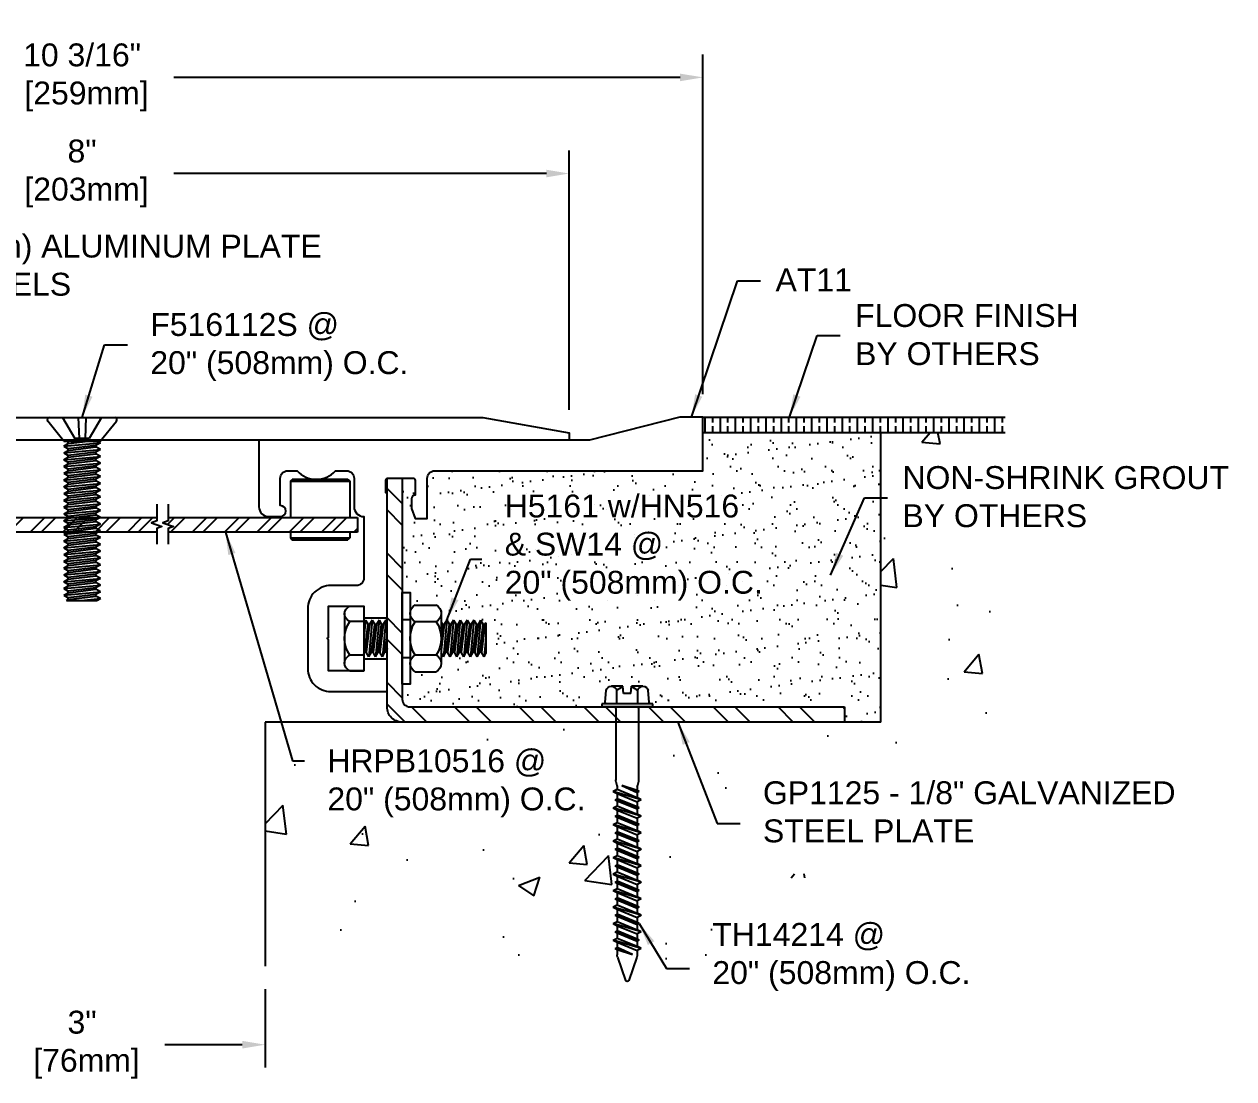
# Model space of a CAD drawing. Header units: inches. Extents: x -2.4 to 38.5, y -1.1 to 8.4.
# Drawn here: x 6.37 to 16.28, y -0.92 to 7.72 of the extents above; entities that cross this region are included whole.
import ezdxf

# ---------------------------------------------------------------- set-up
doc = ezdxf.new("R2010")
doc.units = ezdxf.units.IN
doc.header["$MEASUREMENT"] = 0
doc.linetypes.add('HIDDEN', pattern=[0.375, 0.25, -0.125])
for name, color, linetype in [('Anchors', 4, 'Continuous'), ('Conditions', 1, 'Continuous'), ('Dimensions', 3, 'Continuous'), ('Metals', 7, 'Continuous'), ('Text', 2, 'Continuous')]:
    doc.layers.add(name, color=color, linetype=linetype)
doc.styles.add('Arial', font='arial.ttf')
doc.dimstyles.new('Arial', dxfattribs={"dimtxt": 0.1875, "dimasz": 0.1875, "dimexe": 0.1875, "dimexo": 0.1875, "dimgap": 0.1875, "dimtad": 0, "dimtih": 1, "dimtoh": 1, "dimdec": 4, "dimzin": 0, "dimdsep": 46, "dimlunit": 4, "dimtxsty": 'Arial', "dimcen": 0.1875, "dimadec": 0, "dimazin": 0, "dimtfac": 1, "dimtdec": 4, "dimtofl": 0, "dimtmove": 0, "dimatfit": 3, "dimfxl": 0, "dimfrac": 2, "dimtolj": 1, "dimtzin": 0, "dimarcsym": 0})

# ---------------------------------------------------------------- blocks, each defined once
blk = doc.blocks.new('316alumplt')
blk.add_lwpolyline([(3.3771, 20.7674), (3.3771, 20.8299), (4.086, 20.9549), (10.6557, 20.9549), (11.3646, 20.8299), (11.3646, 20.7674)], close=True)
blk = doc.blocks.new('F516112S')
for p, q in [((-0.2675, 0), (0.2675, 0)), ((-0.1594, 0), (-0.0594, -0.1719)), ((-0.0309, 0), (-0.0248, -0.1719)), ((0.0309, 0), (0.0248, -0.1719)), ((0.1594, 0), (0.0594, -0.1719)), ((-0.1487, -0.1942), (-0.2821, -0.0306)), ((0.1487, -0.1942), (0.2821, -0.0306)), ((-0.1487, -0.1942), (0.1487, -0.1942)), ((-0.113, -0.2141), (-0.113, -0.1942)), ((-0.113, -0.2141), (0.049, -0.1942)), ((0.0594, -0.1719), (-0.0594, -0.1719)), ((0.15, -0.2076), (0.1267, -0.1942)), ((-0.15, -0.2353), (0.15, -0.2076)), ((-0.15, -0.2353), (-0.113, -0.2141)), ((-0.15, -0.2353), (-0.113, -0.2566)), ((-0.15, -0.2909), (0.15, -0.2631)), ((-0.15, -0.2909), (-0.113, -0.2697)), ((-0.15, -0.2909), (-0.113, -0.3121)), ((0.113, -0.2288), (-0.113, -0.2566)), ((-0.113, -0.2697), (0.113, -0.2419)), ((-0.113, -0.2697), (-0.113, -0.2566)), ((0.113, -0.2843), (-0.113, -0.3121)), ((-0.113, -0.3252), (0.113, -0.2975)), ((0.15, -0.2076), (0.113, -0.2288)), ((0.113, -0.2419), (0.113, -0.2288)), ((0.15, -0.2631), (0.113, -0.2419)), ((0.15, -0.2631), (0.113, -0.2843)), ((0.113, -0.2975), (0.113, -0.2843)), ((0.15, -0.3187), (0.113, -0.2975)), ((-0.15, -0.3465), (0.15, -0.3187)), ((-0.15, -0.3465), (-0.113, -0.3252)), ((-0.15, -0.3465), (-0.113, -0.3677)), ((-0.15, -0.402), (0.15, -0.3742)), ((-0.15, -0.402), (-0.113, -0.3808)), ((-0.113, -0.3252), (-0.113, -0.3121)), ((0.113, -0.3399), (-0.113, -0.3677)), ((-0.113, -0.3808), (0.113, -0.353)), ((-0.113, -0.3808), (-0.113, -0.3677)), ((0.113, -0.3955), (-0.113, -0.4232)), ((0.15, -0.3187), (0.113, -0.3399)), ((0.113, -0.353), (0.113, -0.3399)), ((0.15, -0.3742), (0.113, -0.353)), ((0.15, -0.3742), (0.113, -0.3955)), ((0.113, -0.4086), (0.113, -0.3955)), ((-0.15, -0.402), (-0.113, -0.4232)), ((-0.15, -0.4576), (0.15, -0.4298)), ((-0.15, -0.4576), (-0.113, -0.4364)), ((-0.15, -0.4576), (-0.113, -0.4788)), ((-0.15, -0.5131), (0.15, -0.4853)), ((-0.15, -0.5131), (-0.113, -0.4919)), ((-0.113, -0.4364), (0.113, -0.4086)), ((-0.113, -0.4364), (-0.113, -0.4232)), ((0.113, -0.451), (-0.113, -0.4788)), ((-0.113, -0.4919), (0.113, -0.4641)), ((-0.113, -0.4919), (-0.113, -0.4788)), ((0.15, -0.4298), (0.113, -0.4086)), ((0.15, -0.4298), (0.113, -0.451)), ((0.113, -0.4641), (0.113, -0.451)), ((0.15, -0.4853), (0.113, -0.4641)), ((0.15, -0.4853), (0.113, -0.5066)), ((-0.15, -0.5131), (-0.113, -0.5343)), ((-0.15, -0.5687), (0.15, -0.5409)), ((-0.15, -0.5687), (-0.113, -0.5475)), ((-0.15, -0.5687), (-0.113, -0.5899)), ((0.113, -0.5066), (-0.113, -0.5343)), ((-0.113, -0.5475), (0.113, -0.5197)), ((-0.113, -0.5475), (-0.113, -0.5343)), ((0.113, -0.5621), (-0.113, -0.5899)), ((-0.113, -0.603), (0.113, -0.5752)), ((-0.113, -0.603), (-0.113, -0.5899)), ((0.113, -0.5197), (0.113, -0.5066)), ((0.15, -0.5409), (0.113, -0.5197)), ((0.15, -0.5409), (0.113, -0.5621)), ((0.113, -0.5752), (0.113, -0.5621)), ((0.15, -0.5965), (0.113, -0.5752)), ((-0.15, -0.6242), (0.15, -0.5965)), ((-0.15, -0.6242), (-0.113, -0.603)), ((-0.15, -0.6242), (-0.113, -0.6455)), ((-0.15, -0.6798), (0.15, -0.652)), ((-0.15, -0.6798), (-0.113, -0.6586)), ((-0.15, -0.6798), (-0.113, -0.701)), ((0.113, -0.6177), (-0.113, -0.6455)), ((-0.113, -0.6586), (0.113, -0.6308)), ((-0.113, -0.6586), (-0.113, -0.6455)), ((0.113, -0.6732), (-0.113, -0.701)), ((-0.113, -0.7141), (0.113, -0.6864)), ((0.15, -0.5965), (0.113, -0.6177)), ((0.113, -0.6308), (0.113, -0.6177)), ((0.15, -0.652), (0.113, -0.6308)), ((0.15, -0.652), (0.113, -0.6732)), ((0.113, -0.6864), (0.113, -0.6732)), ((0.15, -0.7076), (0.113, -0.6864)), ((-0.15, -0.7353), (0.15, -0.7076)), ((-0.15, -0.7353), (-0.113, -0.7141)), ((-0.15, -0.7353), (-0.113, -0.7566)), ((-0.15, -0.7909), (0.15, -0.7631)), ((-0.15, -0.7909), (-0.113, -0.7697)), ((-0.15, -0.7909), (-0.113, -0.8121)), ((-0.113, -0.7141), (-0.113, -0.701)), ((0.113, -0.7288), (-0.113, -0.7566)), ((-0.113, -0.7697), (0.113, -0.7419)), ((-0.113, -0.7697), (-0.113, -0.7566)), ((0.113, -0.7843), (-0.113, -0.8121)), ((0.15, -0.7076), (0.113, -0.7288)), ((0.113, -0.7419), (0.113, -0.7288)), ((0.15, -0.7631), (0.113, -0.7419)), ((0.15, -0.7631), (0.113, -0.7843)), ((0.113, -0.7975), (0.113, -0.7843)), ((-0.15, -0.8465), (0.15, -0.8187)), ((-0.15, -0.8465), (-0.113, -0.8252)), ((-0.15, -0.8465), (-0.113, -0.8677)), ((-0.15, -0.902), (0.15, -0.8742)), ((-0.15, -0.902), (-0.113, -0.8808)), ((-0.113, -0.8252), (0.113, -0.7975)), ((-0.113, -0.8252), (-0.113, -0.8121)), ((0.113, -0.8399), (-0.113, -0.8677)), ((-0.113, -0.8808), (0.113, -0.853)), ((-0.113, -0.8808), (-0.113, -0.8677)), ((0.15, -0.8187), (0.113, -0.7975)), ((0.15, -0.8187), (0.113, -0.8399)), ((0.113, -0.853), (0.113, -0.8399)), ((0.15, -0.8742), (0.113, -0.853)), ((0.15, -0.8742), (0.113, -0.8955)), ((-0.15, -0.902), (-0.113, -0.9232)), ((-0.15, -0.9576), (0.15, -0.9298)), ((-0.15, -0.9576), (-0.113, -0.9364)), ((-0.15, -0.9576), (-0.113, -0.9788)), ((-0.15, -1.0131), (0.15, -0.9853)), ((0.113, -0.8955), (-0.113, -0.9232)), ((-0.113, -0.9364), (0.113, -0.9086)), ((-0.113, -0.9364), (-0.113, -0.9232)), ((0.113, -0.951), (-0.113, -0.9788)), ((-0.113, -0.9919), (0.113, -0.9641)), ((-0.113, -0.9919), (-0.113, -0.9788)), ((0.113, -0.9086), (0.113, -0.8955)), ((0.15, -0.9298), (0.113, -0.9086)), ((0.15, -0.9298), (0.113, -0.951)), ((0.113, -0.9641), (0.113, -0.951)), ((0.15, -0.9853), (0.113, -0.9641)), ((0.15, -0.9853), (0.113, -1.0066)), ((-0.15, -1.0131), (-0.113, -0.9919)), ((-0.15, -1.0131), (-0.113, -1.0343)), ((-0.15, -1.0687), (0.15, -1.0409)), ((-0.15, -1.0687), (-0.113, -1.0475)), ((-0.15, -1.0687), (-0.113, -1.0899)), ((0.113, -1.0066), (-0.113, -1.0343)), ((-0.113, -1.0475), (0.113, -1.0197)), ((-0.113, -1.0475), (-0.113, -1.0343)), ((0.113, -1.0621), (-0.113, -1.0899)), ((-0.113, -1.103), (0.113, -1.0752)), ((-0.113, -1.103), (-0.113, -1.0899)), ((0.113, -1.0197), (0.113, -1.0066)), ((0.15, -1.0409), (0.113, -1.0197)), ((0.15, -1.0409), (0.113, -1.0621)), ((0.113, -1.0752), (0.113, -1.0621)), ((0.15, -1.0965), (0.113, -1.0752)), ((-0.15, -1.1242), (0.15, -1.0965)), ((-0.15, -1.1242), (-0.113, -1.103)), ((-0.15, -1.1242), (-0.113, -1.1455)), ((-0.15, -1.1798), (0.15, -1.152)), ((-0.15, -1.1798), (-0.113, -1.1586)), ((-0.15, -1.1798), (-0.113, -1.201)), ((0.113, -1.1177), (-0.113, -1.1455)), ((-0.113, -1.1586), (0.113, -1.1308)), ((-0.113, -1.1586), (-0.113, -1.1455)), ((0.113, -1.1732), (-0.113, -1.201)), ((-0.113, -1.2141), (0.113, -1.1864)), ((0.15, -1.0965), (0.113, -1.1177)), ((0.113, -1.1308), (0.113, -1.1177)), ((0.15, -1.152), (0.113, -1.1308)), ((0.15, -1.152), (0.113, -1.1732)), ((0.113, -1.1864), (0.113, -1.1732)), ((0.15, -1.2076), (0.113, -1.1864)), ((-0.15, -1.2353), (0.15, -1.2076)), ((-0.15, -1.2353), (-0.113, -1.2141)), ((-0.15, -1.2353), (-0.113, -1.2566)), ((-0.15, -1.2909), (0.15, -1.2631)), ((-0.15, -1.2909), (-0.113, -1.2697)), ((-0.113, -1.2141), (-0.113, -1.201)), ((0.113, -1.2288), (-0.113, -1.2566)), ((-0.113, -1.2697), (0.113, -1.2419)), ((-0.113, -1.2697), (-0.113, -1.2566)), ((0.113, -1.2843), (-0.113, -1.3121)), ((0.15, -1.2076), (0.113, -1.2288)), ((0.113, -1.2419), (0.113, -1.2288)), ((0.15, -1.2631), (0.113, -1.2419)), ((0.15, -1.2631), (0.113, -1.2843)), ((0.113, -1.2975), (0.113, -1.2843)), ((-0.15, -1.2909), (-0.113, -1.3121)), ((-0.15, -1.3465), (0.15, -1.3187)), ((-0.15, -1.3465), (-0.113, -1.3252)), ((-0.15, -1.3465), (-0.113, -1.3677)), ((-0.15, -1.402), (0.15, -1.3742)), ((-0.15, -1.402), (-0.113, -1.3808)), ((-0.113, -1.3252), (0.113, -1.2975)), ((-0.113, -1.3252), (-0.113, -1.3121)), ((0.113, -1.3399), (-0.113, -1.3677)), ((-0.113, -1.3808), (0.113, -1.353)), ((-0.113, -1.3808), (-0.113, -1.3677)), ((0.15, -1.3187), (0.113, -1.2975)), ((0.15, -1.3187), (0.113, -1.3399)), ((0.113, -1.353), (0.113, -1.3399)), ((0.15, -1.3742), (0.113, -1.353)), ((0.15, -1.3742), (0.113, -1.3955)), ((-0.15, -1.402), (-0.113, -1.4232)), ((-0.15, -1.4576), (0.15, -1.4298)), ((-0.15, -1.4576), (-0.113, -1.4364)), ((-0.15, -1.4576), (-0.113, -1.4788)), ((0.113, -1.3955), (-0.113, -1.4232)), ((-0.113, -1.4364), (0.113, -1.4086)), ((-0.113, -1.4364), (-0.113, -1.4232)), ((0.113, -1.451), (-0.113, -1.4788)), ((-0.113, -1.4919), (0.113, -1.4641)), ((-0.113, -1.4919), (-0.113, -1.4788)), ((-0.0083, -1.5), (0.15, -1.4853)), ((0.113, -1.4086), (0.113, -1.3955)), ((0.15, -1.4298), (0.113, -1.4086)), ((0.15, -1.4298), (0.113, -1.451)), ((0.113, -1.4641), (0.113, -1.451)), ((0.15, -1.4853), (0.113, -1.4641)), ((0.15, -1.4853), (0.1244, -1.5)), ((-0.1271, -1.5), (-0.113, -1.4919)), ((-0.1271, -1.5), (0.1244, -1.5))]:
    blk.add_line(p, q)
for centre, start, end in [((-0.2675, -0.0187), 90, 219.03203), ((0.2675, -0.0187), 320.96797, 90)]:
    blk.add_arc(centre, 0.0187, start, end)
for p in [(-0.113, -0.2141), (-0.113, -0.2697), (-0.113, -0.3252), (-0.113, -0.3808), (-0.113, -0.4364), (-0.113, -0.4919), (-0.113, -0.5475), (-0.113, -0.603), (-0.113, -0.6586), (-0.113, -0.7141), (-0.113, -0.7697), (-0.113, -0.8252), (-0.113, -0.8808), (-0.113, -0.9364), (-0.113, -0.9919), (-0.113, -1.0475), (-0.113, -1.103), (-0.113, -1.1586), (-0.113, -1.2141), (-0.113, -1.2697), (-0.113, -1.3252), (-0.113, -1.3808), (-0.113, -1.4364), (-0.113, -1.4919)]:
    blk.add_point(p)
blk = doc.blocks.new('TH14214')
for p, q in [((-0.1803, 0.0387), (-0.172, 0.1335)), ((-0.129, 0.17), (-0.0362, 0.17)), ((-0.086, 0.025), (-0.086, 0.1335)), ((-0.031, 0.11), (-0.0362, 0.17)), ((-0.031, 0.11), (0.031, 0.11)), ((0.031, 0.11), (0.0362, 0.17)), ((0.0362, 0.17), (0.129, 0.17)), ((0.086, 0.025), (0.086, 0.1335)), ((0.1803, 0.0387), (0.172, 0.1335)), ((-0.209, 0), (-0.209, 0.025)), ((-0.209, 0.025), (0.209, 0.025)), ((-0.209, 0), (0.209, 0)), ((0.209, 0.025), (0.209, 0)), ((-0.093, -0.0147), (-0.093, -0.5974)), ((0.093, -0.0147), (0.093, -0.5974)), ((-0.115, -0.7604), (0.115, -0.6927)), ((-0.0983, -0.6927), (0.0428, -0.6441)), ((-0.0983, -0.6927), (-0.083, -0.6845)), ((-0.0983, -0.6927), (-0.083, -0.7009)), ((-0.0917, -0.6102), (-0.0843, -0.6448)), ((-0.083, -0.6845), (0.0428, -0.6441)), ((0.0428, -0.6441), (-0.083, -0.7009)), ((-0.083, -0.6576), (-0.083, -0.6845)), ((0.083, -0.6755), (-0.083, -0.7432)), ((0.083, -0.6576), (0.083, -0.6755)), ((0.115, -0.6927), (0.083, -0.6755)), ((0.115, -0.6927), (0.083, -0.7099)), ((0.0917, -0.6102), (0.0843, -0.6448)), ((-0.115, -0.7604), (-0.083, -0.7432)), ((-0.115, -0.7604), (-0.083, -0.7776)), ((-0.0983, -0.8281), (0.0983, -0.7604)), ((-0.083, -0.7009), (-0.083, -0.7432)), ((0.083, -0.7099), (-0.083, -0.7776)), ((-0.083, -0.8199), (0.083, -0.7522)), ((0.083, -0.7686), (-0.083, -0.8363)), ((-0.083, -0.7776), (-0.083, -0.8199)), ((0.083, -0.7099), (0.083, -0.7522)), ((0.0983, -0.7604), (0.083, -0.7522)), ((0.0983, -0.7604), (0.083, -0.7686)), ((0.083, -0.7686), (0.083, -0.8109)), ((-0.115, -0.8958), (0.115, -0.8281)), ((-0.115, -0.8958), (-0.083, -0.8786)), ((-0.0983, -0.8281), (-0.083, -0.8199)), ((-0.0983, -0.8281), (-0.083, -0.8363)), ((0.083, -0.8109), (-0.083, -0.8786)), ((-0.083, -0.8363), (-0.083, -0.8786)), ((0.083, -0.8454), (-0.083, -0.9131)), ((-0.083, -0.9553), (0.083, -0.8876)), ((0.115, -0.8281), (0.083, -0.8109)), ((0.115, -0.8281), (0.083, -0.8454)), ((0.083, -0.8454), (0.083, -0.8876)), ((0.0983, -0.8958), (0.083, -0.8876)), ((-0.115, -0.8958), (-0.083, -0.9131)), ((-0.115, -1.0312), (0.115, -0.9635)), ((-0.0983, -0.9635), (0.0983, -0.8958)), ((-0.0983, -0.9635), (-0.083, -0.9553)), ((-0.0983, -0.9635), (-0.083, -0.9718)), ((0.083, -0.9041), (-0.083, -0.9718)), ((-0.083, -0.9131), (-0.083, -0.9553)), ((0.083, -0.9463), (-0.083, -1.014)), ((-0.083, -0.9718), (-0.083, -1.014)), ((0.083, -0.9808), (-0.083, -1.0485)), ((0.0983, -0.8958), (0.083, -0.9041)), ((0.083, -0.9041), (0.083, -0.9463)), ((0.115, -0.9635), (0.083, -0.9463)), ((0.115, -0.9635), (0.083, -0.9808)), ((0.083, -0.9808), (0.083, -1.023)), ((-0.115, -1.0312), (-0.083, -1.014)), ((-0.115, -1.0312), (-0.083, -1.0485)), ((-0.0983, -1.099), (0.0983, -1.0312)), ((-0.0983, -1.099), (-0.083, -1.0907)), ((-0.083, -1.0907), (0.083, -1.023)), ((0.083, -1.0395), (-0.083, -1.1072)), ((-0.083, -1.0485), (-0.083, -1.0907)), ((0.083, -1.0817), (-0.083, -1.1494)), ((0.0983, -1.0312), (0.083, -1.023)), ((0.0983, -1.0312), (0.083, -1.0395)), ((0.083, -1.0395), (0.083, -1.0817)), ((0.115, -1.099), (0.083, -1.0817)), ((-0.115, -1.1667), (0.115, -1.099)), ((-0.115, -1.1667), (-0.083, -1.1494)), ((-0.115, -1.1667), (-0.083, -1.1839)), ((-0.0983, -1.099), (-0.083, -1.1072)), ((-0.0983, -1.2344), (0.0983, -1.1667)), ((-0.083, -1.1072), (-0.083, -1.1494)), ((0.083, -1.1162), (-0.083, -1.1839)), ((-0.083, -1.2262), (0.083, -1.1584)), ((0.083, -1.1749), (-0.083, -1.2426)), ((-0.083, -1.1839), (-0.083, -1.2262)), ((0.115, -1.099), (0.083, -1.1162)), ((0.083, -1.1162), (0.083, -1.1584)), ((0.0983, -1.1667), (0.083, -1.1584)), ((0.0983, -1.1667), (0.083, -1.1749)), ((0.083, -1.1749), (0.083, -1.2171)), ((-0.115, -1.3021), (0.115, -1.2344)), ((-0.115, -1.3021), (-0.083, -1.2849)), ((-0.0983, -1.2344), (-0.083, -1.2262)), ((-0.0983, -1.2344), (-0.083, -1.2426)), ((0.083, -1.2171), (-0.083, -1.2849)), ((-0.083, -1.2426), (-0.083, -1.2849)), ((0.083, -1.2516), (-0.083, -1.3193)), ((0.115, -1.2344), (0.083, -1.2171)), ((0.115, -1.2344), (0.083, -1.2516)), ((0.083, -1.2516), (0.083, -1.2939)), ((-0.115, -1.3021), (-0.083, -1.3193)), ((-0.115, -1.4375), (0.115, -1.3698)), ((-0.0983, -1.3698), (0.0983, -1.3021)), ((-0.0983, -1.3698), (-0.083, -1.3616)), ((-0.0983, -1.3698), (-0.083, -1.378)), ((-0.083, -1.3616), (0.083, -1.2939)), ((0.083, -1.3103), (-0.083, -1.378)), ((-0.083, -1.3193), (-0.083, -1.3616)), ((0.083, -1.3526), (-0.083, -1.4203)), ((-0.083, -1.378), (-0.083, -1.4203)), ((0.083, -1.387), (-0.083, -1.4547)), ((0.0983, -1.3021), (0.083, -1.2939)), ((0.0983, -1.3021), (0.083, -1.3103)), ((0.083, -1.3103), (0.083, -1.3526)), ((0.115, -1.3698), (0.083, -1.3526)), ((0.115, -1.3698), (0.083, -1.387)), ((0.083, -1.387), (0.083, -1.4293)), ((-0.115, -1.4375), (-0.083, -1.4203)), ((-0.115, -1.4375), (-0.083, -1.4547)), ((-0.0983, -1.5052), (0.0983, -1.4375)), ((-0.083, -1.497), (0.083, -1.4293)), ((0.083, -1.4457), (-0.083, -1.5134)), ((-0.083, -1.4547), (-0.083, -1.497)), ((0.0983, -1.4375), (0.083, -1.4293)), ((0.0983, -1.4375), (0.083, -1.4457)), ((0.083, -1.4457), (0.083, -1.488)), ((-0.115, -1.5729), (0.115, -1.5052)), ((-0.115, -1.5729), (-0.083, -1.5557)), ((-0.115, -1.5729), (-0.083, -1.5901)), ((-0.0983, -1.5052), (-0.083, -1.497)), ((-0.0983, -1.5052), (-0.083, -1.5134)), ((-0.0983, -1.6406), (0.0983, -1.5729)), ((0.083, -1.488), (-0.083, -1.5557)), ((-0.083, -1.5134), (-0.083, -1.5557)), ((0.083, -1.5224), (-0.083, -1.5901)), ((-0.083, -1.6324), (0.083, -1.5647)), ((0.083, -1.5811), (-0.083, -1.6488)), ((0.115, -1.5052), (0.083, -1.488)), ((0.115, -1.5052), (0.083, -1.5224)), ((0.083, -1.5224), (0.083, -1.5647)), ((0.0983, -1.5729), (0.083, -1.5647)), ((0.0983, -1.5729), (0.083, -1.5811)), ((0.083, -1.5811), (0.083, -1.6234)), ((-0.115, -1.7083), (0.115, -1.6406)), ((-0.0983, -1.6406), (-0.083, -1.6324)), ((-0.0983, -1.6406), (-0.083, -1.6488)), ((-0.083, -1.5901), (-0.083, -1.6324)), ((0.083, -1.6234), (-0.083, -1.6911)), ((-0.083, -1.6488), (-0.083, -1.6911)), ((0.083, -1.6579), (-0.083, -1.7256)), ((0.115, -1.6406), (0.083, -1.6234)), ((0.115, -1.6406), (0.083, -1.6579)), ((0.083, -1.6579), (0.083, -1.7001)), ((-0.115, -1.7083), (-0.083, -1.6911)), ((-0.115, -1.7083), (-0.083, -1.7256)), ((-0.115, -1.8437), (0.115, -1.776)), ((-0.0983, -1.776), (0.0983, -1.7083)), ((-0.0983, -1.776), (-0.083, -1.7678)), ((-0.0983, -1.776), (-0.083, -1.7843)), ((-0.083, -1.7678), (0.083, -1.7001)), ((0.083, -1.7166), (-0.083, -1.7843)), ((-0.083, -1.7256), (-0.083, -1.7678)), ((0.083, -1.7588), (-0.083, -1.8265)), ((-0.083, -1.7843), (-0.083, -1.8265)), ((0.0983, -1.7083), (0.083, -1.7001)), ((0.0983, -1.7083), (0.083, -1.7166)), ((0.083, -1.7166), (0.083, -1.7588)), ((0.115, -1.776), (0.083, -1.7588)), ((0.115, -1.776), (0.083, -1.7933)), ((-0.115, -1.8437), (-0.083, -1.8265)), ((-0.115, -1.8437), (-0.083, -1.861)), ((-0.0983, -1.9115), (0.0983, -1.8437)), ((0.083, -1.7933), (-0.083, -1.861)), ((-0.083, -1.9032), (0.083, -1.8355)), ((0.083, -1.852), (-0.083, -1.9197)), ((-0.083, -1.861), (-0.083, -1.9032)), ((0.083, -1.7933), (0.083, -1.8355)), ((0.0983, -1.8437), (0.083, -1.8355)), ((0.0983, -1.8437), (0.083, -1.852)), ((0.083, -1.852), (0.083, -1.8942)), ((-0.115, -1.9792), (0.115, -1.9115)), ((-0.115, -1.9792), (-0.083, -1.9619)), ((-0.115, -1.9792), (-0.083, -1.9964)), ((-0.0983, -1.9115), (-0.083, -1.9032)), ((-0.0983, -1.9115), (-0.083, -1.9197)), ((0.083, -1.8942), (-0.083, -1.9619)), ((-0.083, -1.9197), (-0.083, -1.9619)), ((0.083, -1.9287), (-0.083, -1.9964)), ((-0.0447, -2.0284), (0.083, -1.9709)), ((-0.0447, -2.0284), (0.0983, -1.9792)), ((0.115, -1.9115), (0.083, -1.8942)), ((0.115, -1.9115), (0.083, -1.9287)), ((0.083, -1.9287), (0.083, -1.9709)), ((0.0983, -1.9792), (0.083, -1.9709)), ((0.0983, -1.9792), (0.083, -1.9874)), ((-0.083, -1.9964), (-0.083, -2.0309)), ((-0.0795, -2.0514), (-0.0129, -2.2417)), ((0.083, -1.9874), (-0.0447, -2.0284)), ((0.0795, -2.0514), (0.0129, -2.2417)), ((0.083, -1.9874), (0.083, -2.0309))]:
    blk.add_line(p, q)
for centre, radius, start, end in [((-0.129, 0.1264), 0.0436, 9.28497, 170.71503), ((0, 0.0505), 0.1195, 107.42152, 136.04074), ((0, 0.0505), 0.1195, 43.95926, 72.57848), ((0.129, 0.1264), 0.0436, 9.28497, 170.71503), ((-0.1952, 0.04), 0.015, 270, 355), ((0.1952, 0.04), 0.015, 185, 270), ((-0.1077, -0.0147), 0.0147, 0, 90), ((0.1077, -0.0147), 0.0147, 90, 180), ((-0.031, -0.5974), 0.062, 180, 191.9357), ((-0.145, -0.6576), 0.062, 0, 11.9357), ((0.145, -0.6576), 0.062, 168.0643, 180), ((0.031, -0.5974), 0.062, 348.0643, 0), ((-0.021, -2.0309), 0.062, 180, 199.30575), ((0.021, -2.0309), 0.062, 340.69425, 0), ((0, -2.2359), 0.0141, 204.10008, 335.89992)]:
    blk.add_arc(centre, radius, start, end)
blk = doc.blocks.new('at11')
blk.add_lwpolyline([(-0.2806, 1.6944, -0.414214), (-0.2206, 1.7544), (-0.1422, 1.7544, 0.447214), (0.1709, 1.7544), (0.2644, 1.7544, -0.414214), (0.3244, 1.6944), (0.3244, 1.4594, 0.414214), (0.4044, 1.3794), (0.4044, 0.8744, -0.414214), (0.3444, 0.8144), (0.1344, 0.8144, 0.414214), (-0.0556, 0.6244), (-0.0556, 0.1344, 0.414214), (0.1344, -0.0556), (0.5944, -0.0556), (0.5944, 0.2094), (0.4044, 0.2094), (0.4044, 0.1144), (0.1144, 0.1144), (0.1144, 0.3694), (0.1044, 0.3794), (0.1144, 0.3894), (0.1144, 0.6444), (0.4044, 0.6444), (0.4044, 0.5494), (0.5944, 0.5494), (0.5944, 1.5744), (0.5844, 1.5744), (0.5844, 1.6744, -0.414214), (0.6044, 1.6944), (0.8044, 1.6944, -0.414214), (0.8244, 1.6744), (0.8244, 1.5544, 0.414214), (0.7944, 1.5244), (0.7944, 1.4444), (0.8244, 1.3644), (0.9244, 1.3644), (0.9244, 1.6944, -0.414214), (0.9844, 1.7544), (3.1844, 1.7544), (3.1844, 2.1944), (2.9944, 2.1944), (2.2544, 2.0044), (-0.4556, 2.0044), (-0.4556, 1.4594, 0.414214), (-0.3756, 1.3794), (-0.2806, 1.3794, 1), (-0.2806, 1.4694)], format="xyb", close=True)
blk = doc.blocks.new('cp1125')
h = blk.add_hatch()
h.set_pattern_fill('ANSI32', color=256, style=0)
h.paths.add_polyline_path([(4.1276, 21.8435, 0.414214), (4.2526, 21.9685), (4.2526, 23.8435), (4.1276, 23.8435), (4.1276, 22.031, -0.414214), (4.0651, 21.9685), (0.5026, 21.9685), (0.5026, 21.8435)])
blk.add_lwpolyline([(0.5026, 21.9685), (0.5026, 21.8435), (4.1276, 21.8435, 0.414214), (4.2526, 21.9685), (4.2526, 23.8435), (4.1276, 23.8435), (4.1276, 22.031, -0.414214), (4.0651, 21.9685)], format="xyb", close=True)
blk = doc.blocks.new('*D11')
at = {"layer": 'Defpoints', "color": 0}
for p in [(11.9322, 7.2847), (1.7522, 4.5), (11.9322, 4.5)]:
    blk.add_point(p, dxfattribs=at)
at = {"layer": 'Dimensions', "color": 0, "lineweight": -2}
for p, q in [((1.7522, 4.6875), (1.7522, 7.4722)), ((11.9322, 4.6875), (11.9322, 7.4722)), ((1.9397, 7.2847), (6.0899, 7.2847)), ((11.7447, 7.2847), (7.5946, 7.2847))]:
    blk.add_line(p, q, dxfattribs=at)
at = {"layer": 'Dimensions', "color": 0}
for points in [[(1.9397, 7.3159), (1.9397, 7.2534), (1.7522, 7.2847)], [(11.7447, 7.3159), (11.7447, 7.2534), (11.9322, 7.2847)]]:
    blk.add_solid(points, dxfattribs=at)
at = {"layer": 'Dimensions', "color": 0, "insert": (6.8422, 7.2847), "char_height": 0.1875, "attachment_point": 5, "style": 'Arial'}
blk.add_mtext('\\A1;10 3/16"\\P [259mm]', dxfattribs=at)
blk = doc.blocks.new('*D12')
at = {"layer": 'Defpoints', "color": 0}
for p in [(10.836, 6.4969), (2.8485, 4.3725), (10.836, 4.3725)]:
    blk.add_point(p, dxfattribs=at)
at = {"layer": 'Dimensions', "color": 0, "lineweight": -2}
for p, q in [((2.8485, 4.56), (2.8485, 6.6844)), ((10.836, 4.56), (10.836, 6.6844)), ((3.036, 6.4969), (6.0899, 6.4969)), ((10.6485, 6.4969), (7.5946, 6.4969))]:
    blk.add_line(p, q, dxfattribs=at)
at = {"layer": 'Dimensions', "color": 0}
for points in [[(3.036, 6.5281), (3.036, 6.4656), (2.8485, 6.4969)], [(10.6485, 6.5281), (10.6485, 6.4656), (10.836, 6.4969)]]:
    blk.add_solid(points, dxfattribs=at)
at = {"layer": 'Dimensions', "color": 0, "insert": (6.8422, 6.4969), "char_height": 0.1875, "attachment_point": 5, "style": 'Arial'}
blk.add_mtext('\\A1;8"\\P [203mm]', dxfattribs=at)
blk = doc.blocks.new('*D14')
at = {"layer": 'Defpoints', "color": 0}
for p in [(5.3422, 0), (8.3422, 0), (8.3422, -0.6437)]:
    blk.add_point(p, dxfattribs=at)
at = {"layer": 'Dimensions', "color": 0, "lineweight": -2}
for p, q in [((5.3422, -0.1875), (5.3422, -0.8312)), ((8.3422, -0.1875), (8.3422, -0.8312)), ((5.5297, -0.6437), (6.1627, -0.6437)), ((8.1547, -0.6437), (7.5218, -0.6437))]:
    blk.add_line(p, q, dxfattribs=at)
at = {"layer": 'Dimensions', "color": 0}
for points in [[(5.5297, -0.6124), (5.5297, -0.6749), (5.3422, -0.6437)], [(8.1547, -0.6124), (8.1547, -0.6749), (8.3422, -0.6437)]]:
    blk.add_solid(points, dxfattribs=at)
at = {"layer": 'Dimensions', "color": 0, "insert": (6.8422, -0.6437), "char_height": 0.1875, "attachment_point": 5, "style": 'Arial'}
blk.add_mtext('\\A1;3"\\P [76mm]', dxfattribs=at)
blk = doc.blocks.new('HRPB8516')
h = blk.add_hatch()
h.set_pattern_fill('ANSI32', color=256, scale=0.5, style=0)
h.set_pattern_definition([(45, (-0.33486, -8.23346), (-0.1325825, 0.1325825), []), (45, (-0.24647, -8.23346), (-0.1325825, 0.1325825), [])])
h.paths.add_polyline_path([(8.0195, 3.6581), (8.0195, 3.6304), (7.9766, 3.6148), (8.0625, 3.5835), (8.0195, 3.5679), (8.0195, 3.5381), (9.5712, 3.5381), (9.5712, 3.6581)])
h.paths.add_polyline_path([(6.7017, 3.6581), (6.7017, 3.6304), (6.6588, 3.6148), (6.7446, 3.5835), (6.7017, 3.5679), (6.7017, 3.5381), (7.926, 3.5381), (7.926, 3.5679), (7.9689, 3.5835), (7.8831, 3.6148), (7.926, 3.6304), (7.926, 3.6581)])
h.paths.add_polyline_path([(5.0565, 3.6581), (5.0565, 3.5381), (6.6081, 3.5381), (6.6081, 3.5679), (6.6511, 3.5835), (6.5652, 3.6148), (6.6081, 3.6304), (6.6081, 3.6581)])
for p, q in [((5.134, 3.9706), (5.119, 3.9556)), ((5.134, 3.9706), (5.5903, 3.9706)), ((5.6053, 3.9556), (5.5903, 3.9706)), ((9.0224, 3.9556), (9.0374, 3.9706)), ((9.4937, 3.9706), (9.0374, 3.9706)), ((9.4937, 3.9706), (9.5087, 3.9556)), ((5.6053, 3.9556), (5.119, 3.9556)), ((5.119, 3.9556), (5.119, 3.6581)), ((5.6053, 3.9556), (5.6053, 3.6581)), ((9.0224, 3.9556), (9.5087, 3.9556)), ((9.0224, 3.9556), (9.0224, 3.6581)), ((9.5087, 3.9556), (9.5087, 3.6581)), ((5.0565, 3.5381), (5.0565, 3.6581)), ((5.0565, 3.6581), (6.6081, 3.6581)), ((6.7017, 3.6581), (7.926, 3.6581)), ((8.0195, 3.6581), (9.5712, 3.6581)), ((9.5712, 3.6581), (9.5712, 3.5381)), ((6.6081, 3.5381), (5.0565, 3.5381)), ((5.119, 3.5381), (5.119, 3.4906)), ((5.6053, 3.4906), (5.119, 3.4906)), ((5.119, 3.4906), (5.134, 3.4756)), ((5.5903, 3.4756), (5.134, 3.4756)), ((5.6053, 3.4906), (5.5903, 3.4756)), ((5.6053, 3.5381), (5.6053, 3.4906)), ((7.926, 3.5381), (6.7017, 3.5381)), ((9.5712, 3.5381), (8.0195, 3.5381)), ((9.0224, 3.5381), (9.0224, 3.4906)), ((9.0224, 3.4906), (9.5087, 3.4906)), ((9.0224, 3.4906), (9.0374, 3.4756)), ((9.0374, 3.4756), (9.4937, 3.4756)), ((9.5087, 3.4906), (9.4937, 3.4756)), ((9.5087, 3.5381), (9.5087, 3.4906))]:
    blk.add_line(p, q)
at = {"linetype": 'Continuous'}
for points in [[(6.6081, 3.7673), (6.6081, 3.6304), (6.5652, 3.6148), (6.6511, 3.5835), (6.6081, 3.5679), (6.6081, 3.4402)], [(6.7017, 3.7673), (6.7017, 3.6304), (6.6588, 3.6148), (6.7446, 3.5835), (6.7017, 3.5679), (6.7017, 3.4402)], [(7.926, 3.7673), (7.926, 3.6304), (7.8831, 3.6148), (7.9689, 3.5835), (7.926, 3.5679), (7.926, 3.4402)], [(8.0195, 3.7673), (8.0195, 3.6304), (7.9766, 3.6148), (8.0625, 3.5835), (8.0195, 3.5679), (8.0195, 3.4402)]]:
    blk.add_lwpolyline(points, dxfattribs=at)
blk = doc.blocks.new('H5161')
for p, q in [((-0.2635, 0.1144), (-0.2635, 0)), ((-0.2062, 0.1584), (0.2062, 0.1584)), ((-0.1375, 0), (-0.1375, 0.1144)), ((0.1375, 0), (0.1375, 0.1144)), ((0.2665, 0.1144), (0.2665, 0)), ((-0.2635, 0), (0.2665, 0)), ((-0.15, -0.0131), (-0.1271, 0)), ((-0.15, -0.0131), (-0.0083, 0)), ((0.1244, 0), (0.113, -0.0066)), ((-0.15, -0.0131), (-0.113, -0.0343)), ((-0.15, -0.0687), (0.15, -0.0409)), ((-0.15, -0.0687), (-0.113, -0.0475)), ((-0.15, -0.0687), (-0.113, -0.0899)), ((-0.15, -0.1242), (0.15, -0.0965)), ((0.113, -0.0066), (-0.113, -0.0343)), ((-0.113, -0.0475), (0.113, -0.0197)), ((-0.113, -0.0475), (-0.113, -0.0343)), ((0.113, -0.0621), (-0.113, -0.0899)), ((-0.113, -0.103), (0.113, -0.0752)), ((-0.113, -0.103), (-0.113, -0.0899)), ((0.113, -0.0197), (0.113, -0.0066)), ((0.15, -0.0409), (0.113, -0.0197)), ((0.15, -0.0409), (0.113, -0.0621)), ((0.113, -0.0752), (0.113, -0.0621)), ((0.15, -0.0965), (0.113, -0.0752)), ((0.15, -0.0965), (0.113, -0.1177)), ((-0.15, -0.1242), (-0.113, -0.103)), ((-0.15, -0.1242), (-0.113, -0.1455)), ((-0.15, -0.1798), (0.15, -0.152)), ((-0.15, -0.1798), (-0.113, -0.1586)), ((-0.15, -0.1798), (-0.1322, -0.19)), ((0.113, -0.1177), (-0.113, -0.1455)), ((-0.113, -0.1586), (0.113, -0.1308)), ((-0.113, -0.1586), (-0.113, -0.1455)), ((0.113, -0.1732), (-0.0235, -0.19)), ((0.0833, -0.19), (0.113, -0.1864)), ((0.113, -0.1308), (0.113, -0.1177)), ((0.15, -0.152), (0.113, -0.1308)), ((0.15, -0.152), (0.113, -0.1732)), ((0.113, -0.1864), (0.113, -0.1732)), ((0.1194, -0.19), (0.113, -0.1864)), ((-0.15, -0.6798), (0.15, -0.652)), ((-0.15, -0.6798), (-0.113, -0.6586)), ((-0.15, -0.6798), (-0.113, -0.701)), ((-0.1342, -0.6333), (-0.113, -0.6455)), ((-0.113, -0.6586), (0.0925, -0.6333)), ((-0.0142, -0.6333), (-0.113, -0.6455)), ((-0.113, -0.6586), (-0.113, -0.6455)), ((0.113, -0.6732), (-0.113, -0.701)), ((-0.113, -0.7141), (0.113, -0.6864)), ((0.15, -0.652), (0.113, -0.6732)), ((0.113, -0.6864), (0.113, -0.6732)), ((0.15, -0.7076), (0.113, -0.6864)), ((0.15, -0.652), (0.1174, -0.6333)), ((-0.15, -0.7353), (0.15, -0.7076)), ((-0.15, -0.7353), (-0.113, -0.7141)), ((-0.15, -0.7353), (-0.113, -0.7566)), ((-0.15, -0.7909), (0.15, -0.7631)), ((-0.15, -0.7909), (-0.113, -0.7697)), ((-0.15, -0.7909), (-0.113, -0.8121)), ((-0.113, -0.7141), (-0.113, -0.701)), ((0.113, -0.7288), (-0.113, -0.7566)), ((-0.113, -0.7697), (0.113, -0.7419)), ((-0.113, -0.7697), (-0.113, -0.7566)), ((0.113, -0.7843), (-0.113, -0.8121)), ((0.15, -0.7076), (0.113, -0.7288)), ((0.113, -0.7419), (0.113, -0.7288)), ((0.15, -0.7631), (0.113, -0.7419)), ((0.15, -0.7631), (0.113, -0.7843)), ((0.113, -0.7975), (0.113, -0.7843)), ((-0.15, -0.8465), (0.15, -0.8187)), ((-0.15, -0.8465), (-0.113, -0.8252)), ((-0.15, -0.8465), (-0.113, -0.8677)), ((-0.15, -0.902), (0.15, -0.8742)), ((-0.15, -0.902), (-0.113, -0.8808)), ((-0.113, -0.8252), (0.113, -0.7975)), ((-0.113, -0.8252), (-0.113, -0.8121)), ((0.113, -0.8399), (-0.113, -0.8677)), ((-0.113, -0.8808), (0.113, -0.853)), ((-0.113, -0.8808), (-0.113, -0.8677)), ((0.15, -0.8187), (0.113, -0.7975)), ((0.15, -0.8187), (0.113, -0.8399)), ((0.113, -0.853), (0.113, -0.8399)), ((0.15, -0.8742), (0.113, -0.853)), ((0.15, -0.8742), (0.113, -0.8955)), ((-0.15, -0.902), (-0.113, -0.9232)), ((-0.15, -0.9576), (0.15, -0.9298)), ((-0.15, -0.9576), (-0.113, -0.9364)), ((-0.15, -0.9576), (-0.113, -0.9788)), ((0.113, -0.8955), (-0.113, -0.9232)), ((-0.113, -0.9364), (0.113, -0.9086)), ((-0.113, -0.9364), (-0.113, -0.9232)), ((0.113, -0.951), (-0.113, -0.9788)), ((-0.113, -0.9919), (0.113, -0.9641)), ((-0.113, -0.9919), (-0.113, -0.9788)), ((-0.0083, -1), (0.15, -0.9853)), ((0.113, -0.9086), (0.113, -0.8955)), ((0.15, -0.9298), (0.113, -0.9086)), ((0.15, -0.9298), (0.113, -0.951)), ((0.113, -0.9641), (0.113, -0.951)), ((0.15, -0.9853), (0.113, -0.9641)), ((0.15, -0.9853), (0.1244, -1)), ((-0.1271, -1), (-0.113, -0.9919)), ((-0.1271, -1), (0.1244, -1))]:
    blk.add_line(p, q)
for centre, radius, start, end in [((-0.2005, 0.0913), 0.0671, 20.13539, 159.86461), ((0, -0.0784), 0.2368, 54.51066, 125.48934), ((0.202, 0.0891), 0.0693, 21.40133, 158.59867)]:
    blk.add_arc(centre, radius, start, end)
for p in [(-0.113, -0.0475), (-0.113, -0.103), (-0.113, -0.1586), (-0.113, -0.6586), (-0.113, -0.7141), (-0.113, -0.7697), (-0.113, -0.8252), (-0.113, -0.8808), (-0.113, -0.9364), (-0.113, -0.9919)]:
    blk.add_point(p)
blk = doc.blocks.new('SW14')
at = {"linetype": 'HIDDEN', "ltscale": 0.0625}
for p, q in [((7.1267, 2.4636), (7.1917, 2.4636)), ((7.1267, 2.1511), (7.1917, 2.1511))]:
    blk.add_line(p, q, dxfattribs=at)
blk.add_lwpolyline([(7.1267, 1.9324), (7.1267, 2.6824), (7.1917, 2.6824), (7.1917, 1.9324)], close=True)
blk = doc.blocks.new('HN516')
for p, q in [((-0.2053, 0), (0.2053, 0)), ((-0.2737, -0.0403), (-0.2737, -0.213)), ((-0.1369, -0.213), (-0.1369, -0.0403)), ((0.1369, -0.213), (0.1369, -0.0403)), ((0.2737, -0.0403), (0.2737, -0.213)), ((-0.2053, -0.2533), (0.2053, -0.2533))]:
    blk.add_line(p, q)
for centre, radius, start, end in [((0, -0.2526), 0.2526, 57.19114, 122.80886), ((-0.2053, -0.0783), 0.0783, 29.02085, 150.97915), ((0.2053, -0.0783), 0.0783, 29.02085, 150.97915), ((-0.2053, -0.175), 0.0783, 209.02085, 330.97915), ((0, -0.0007), 0.2526, 237.19114, 302.80886), ((0.2053, -0.175), 0.0783, 209.02085, 330.97915)]:
    blk.add_arc(centre, radius, start, end)

msp = doc.modelspace()

# ---------------------------------------------------------------- hatches: boundary and pattern name
at = {"layer": 'Conditions'}
h = msp.add_hatch(dxfattribs=at)
h.set_pattern_fill('ANSI33', color=256, scale=0.5, angle=45, style=0)
h.set_pattern_definition([(90, (15.07476, -14.82424), (0.125, 3e-17), []), (90, (15.01226, -14.76174), (0.125, 3e-17), [0.0625, -0.03125])])
h.paths.add_polyline_path([(11.93224, 4.5), (14.40842, 4.5), (14.40842, 4.375), (11.93224, 4.375)])
h = msp.add_hatch(dxfattribs=at)
h.set_pattern_fill('AR-CONC', color=256, scale=0.25, style=0)
h.set_pattern_definition([(50, (-0.3903, -14.8242), (1.79315, -0.15688), [0.1875, -2.0625]), (355, (-0.3903, -14.8242), (-0.34688, 1.88048), [0.15, -1.65]), (100.451, (-0.2409, -14.8373), (1.44627, 1.7236), [0.15935, -1.75286]), (46.184, (-0.3903, -14.3242), (2.6681, -0.4138), [0.28125, -3.09375]), (96.636, (-0.168, -14.3587), (2.33666, 2.4353), [0.23903, -2.62928]), (351.184, (-0.3903, -14.3242), (2.33665, 2.4353), [0.225, -2.475]), (21, (-0.1403, -14.4492), (1.49227, -1.00655), [0.1875, -2.0625]), (326, (-0.1403, -14.4492), (0.60829, 1.81288), [0.15, -1.65]), (71.451, (-0.016, -14.5331), (2.10056, 0.80633), [0.15935, -1.75286]), (37.5, (-0.3903, -14.82424), (0.0304, 0.832235), [0, -1.63, 0, -1.675, 0, -1.65625]), (7.5, (-0.3903, -14.8242), (0.657674, 0.98603), [0, -0.955, 0, -1.5925, 0, -0.63125]), (327.5, (-0.9478, -14.82424), (1.334556, -0.056387), [0, -0.625, 0, -1.95, 0, -2.5875]), (317.5, (-1.1978, -14.8242), (1.457965, 0.25026), [0, -0.8125, 0, -1.295, 0, -1.8375])])
h.paths.add_polyline_path([(14.40842, 4.375), (13.39133, 4.375), (13.39133, 2), (11.40399, 2), (11.40399, 1.52114), (11.39533, 1.48017, 0.0521265), (11.39399, 1.46735), (11.39399, 1.44051), (11.40925, 1.43229), (11.39399, 1.42407), (11.39399, 1.38182), (11.42599, 1.36458), (11.39399, 1.34735), (11.39399, 1.30509), (11.40925, 1.29688), (11.39399, 1.28866), (11.39399, 1.2464), (11.42599, 1.22917), (11.39399, 1.21193), (11.39399, 1.16968), (11.40925, 1.16146), (11.39399, 1.15324), (11.39399, 1.11098), (11.42599, 1.09375), (11.39399, 1.07652), (11.39399, 1.03426), (11.40925, 1.02604), (11.39399, 1.01782), (11.39399, 0.97557), (11.42599, 0.95833), (11.39399, 0.9411), (11.39399, 0.89884), (11.40925, 0.89063), (11.39399, 0.88241), (11.39399, 0.84015), (11.42599, 0.82292), (11.39399, 0.80568), (11.39399, 0.76343), (11.40925, 0.75521), (11.39399, 0.74699), (11.39399, 0.70473), (11.42599, 0.6875), (11.39399, 0.67027), (11.39399, 0.62801), (11.40925, 0.61979), (11.39399, 0.61157), (11.39399, 0.56932), (11.42599, 0.55208), (11.39399, 0.53485), (11.39399, 0.49259), (11.40925, 0.48438), (11.39399, 0.47616), (11.39399, 0.4339), (11.42599, 0.41667), (11.39399, 0.39943), (11.39399, 0.35718), (11.40925, 0.34896), (11.39399, 0.34074), (11.39399, 0.29848), (11.42599, 0.28125), (11.39399, 0.26402), (11.39399, 0.22176), (11.40925, 0.21354), (11.39399, 0.20532), (11.39399, 0.16307), (11.42599, 0.14583), (11.39399, 0.1286), (11.39399, 0.09412, -0.084437), (11.3905, 0.07362), (11.36471, 0), (12.05024, 0), (12.05024, 0.72359), (14.31235, 0.72359), (14.31235, 0), (14.40842, 0), (14.40842, 0.75604), (12.37495, 0.75604), (12.37495, 1.77289), (14.40842, 1.77289)])
h.paths.add_polyline_path([(11.22799, 0.46714), (11.19599, 0.48438), (11.22799, 0.50161), (11.22799, 0.54387), (11.21273, 0.55208), (11.22799, 0.5603), (11.22799, 0.60256), (11.19599, 0.61979), (11.22799, 0.63702), (11.22799, 0.67928), (11.21273, 0.6875), (11.22799, 0.69572), (11.22799, 0.73798), (11.19599, 0.75521), (11.22799, 0.77244), (11.22799, 0.8147), (11.21273, 0.82292), (11.22799, 0.83113), (11.22799, 0.87339), (11.19599, 0.89063), (11.22799, 0.90786), (11.22799, 0.95012), (11.21273, 0.95833), (11.22799, 0.96655), (11.22799, 1.00881), (11.19599, 1.02604), (11.22799, 1.04327), (11.22799, 1.08553), (11.21273, 1.09375), (11.22799, 1.10197), (11.22799, 1.14423), (11.19599, 1.16146), (11.22799, 1.17869), (11.22799, 1.22095), (11.21273, 1.22917), (11.22799, 1.23738), (11.22799, 1.27964), (11.19599, 1.29688), (11.22799, 1.31411), (11.22799, 1.35637), (11.21273, 1.36458), (11.22799, 1.3728), (11.22799, 1.41506), (11.19599, 1.43229), (11.22799, 1.44952), (11.22799, 1.46735, 0.0521265), (11.22665, 1.48017), (11.21799, 1.52114), (11.21799, 2), (9.46724, 2), (8.34224, 2), (8.34224, 0), (11.25727, 0), (11.23148, 0.07362, -0.084437), (11.22799, 0.09412), (11.22799, 0.13762), (11.21273, 0.14583), (11.22799, 0.15405), (11.22799, 0.19631), (11.19599, 0.21354), (11.22799, 0.23077), (11.22799, 0.27303), (11.21273, 0.28125), (11.22799, 0.28947), (11.22799, 0.33173), (11.19599, 0.34896), (11.22799, 0.36619), (11.22799, 0.40845), (11.21273, 0.41667), (11.22799, 0.42488)])
h.paths.add_polyline_path([(8.77072, 1.16711), (8.77072, 1.84861), (11.01118, 1.84861), (11.01118, 1.16711)], flags=16)
h.paths.add_polyline_path([(8.80642, 1.82391), (10.98595, 1.82391), (10.98595, 1.16825), (8.80642, 1.16825)], flags=8)
h = msp.add_hatch(dxfattribs=at)
h.set_pattern_fill('AR-SAND', color=256, scale=0.125, style=0)
h.paths.add_polyline_path([(11.27474, 2.295), (11.27999, 2.235), (11.34199, 2.235), (11.34724, 2.295), (11.43999, 2.295, -0.4105631), (11.48356, 2.25197), (11.49128, 2.16369, 1.1750187), (11.51999, 2.17096), (11.51999, 2.125), (13.09224, 2.125), (13.09224, 2), (13.39133, 2), (13.39133, 4.375), (11.93224, 4.375), (11.93224, 4.06), (9.73224, 4.06, 0.4142136), (9.67224, 4), (9.67224, 3.67), (9.57224, 3.67), (9.54224, 3.75), (9.54224, 3.83, -0.4142136), (9.57224, 3.86), (9.57224, 3.98, 0.4142136), (9.55224, 4), (9.46724, 4), (9.46724, 3.06151), (9.53224, 3.06151), (9.53224, 2.89182, -0.2725336), (9.57254, 2.96026), (9.74526, 2.96026, -0.2725336), (9.78555, 2.89182), (9.78555, 2.82068), (9.79769, 2.79951), (9.81081, 2.79951), (9.83203, 2.83651), (9.85325, 2.79951), (9.86637, 2.79951), (9.88759, 2.83651), (9.9088, 2.79951), (9.92193, 2.79951), (9.94314, 2.83651), (9.96436, 2.79951), (9.97748, 2.79951), (9.9987, 2.83651), (10.01991, 2.79951), (10.03304, 2.79951), (10.05425, 2.83651), (10.07547, 2.79951), (10.08859, 2.79951), (10.10981, 2.83651), (10.13102, 2.79951), (10.14415, 2.79951), (10.15224, 2.81362), (10.15224, 2.56206), (10.13759, 2.53651), (10.11637, 2.57351), (10.10325, 2.57351), (10.08203, 2.53651), (10.06081, 2.57351), (10.04769, 2.57351), (10.02647, 2.53651), (10.00526, 2.57351), (9.99214, 2.57351), (9.97092, 2.53651), (9.9497, 2.57351), (9.93658, 2.57351), (9.91536, 2.53651), (9.89415, 2.57351), (9.88102, 2.57351), (9.85981, 2.53651), (9.83859, 2.57351), (9.82547, 2.57351), (9.80425, 2.53651), (9.78555, 2.56912), (9.78555, 2.48119, -0.2725336), (9.74526, 2.41276), (9.57254, 2.41276, -0.2725336), (9.53224, 2.48119), (9.53224, 2.31151), (9.46724, 2.31151), (9.46724, 2.1875, 0.4142136), (9.52974, 2.125), (11.10199, 2.125), (11.10199, 2.17096, 1.1750187), (11.1307, 2.16369), (11.13842, 2.25197, -0.4105631), (11.18199, 2.295)])
h.paths.add_polyline_path([(10.26032, 3.91664), (12.43984, 3.91664), (12.43984, 2.94529), (10.26032, 2.94529)], flags=24)

# ---------------------------------------------------------------- linework, layer by layer
for p, q in [((11.93224, 4.5), (14.40842, 4.5)), ((11.93224, 4.375), (14.40842, 4.375)), ((13.39133, 2), (13.39133, 4.375)), ((8.34224, 2), (8.34224, 0)), ((13.39133, 2), (8.34224, 2))]:
    msp.add_line(p, q, dxfattribs=at)

# ---------------------------------------------------------------- block references
at = {"layer": 'Anchors'}
for name, p in [('F516112S', (6.84224, 4.4975)), ('HRPB8516', (-0.47182, 0.0194)), ('SW14', (2.34054, 0.37912))]:
    msp.add_blockref(name, p, dxfattribs=at)
at = {"layer": 'Anchors', "xscale": -1, "rotation": 90}
for name, p in [('H5161', (9.15224, 2.68651)), ('HN516', (9.53224, 2.68651))]:
    msp.add_blockref(name, p, dxfattribs=at)
at = {"layer": 'Anchors', "xscale": -1}
msp.add_blockref('TH14214', (11.31099, 2.125), dxfattribs=at)
at = {"layer": 'Metals'}
for name, p in [('316alumplt', (-0.52858, -16.45742)), ('at11', (8.74789, 2.30565))]:
    msp.add_blockref(name, p, dxfattribs=at)
at = {"layer": 'Metals', "xscale": -1}
msp.add_blockref('cp1125', (13.59489, -19.84354), dxfattribs=at)

# ---------------------------------------------------------------- texts
at = {"layer": 'Text', "char_height": 0.1875, "style": 'Arial'}
for s, insert, attachment_point in [('3/16" (5mm) ALUMINUM PLATE\\Pw/10° BEVELS', (5.00267, 5.74448), 4), ('\\A1;AT11', (12.52712, 5.625), 4), ('\\A1;F516112S @\\P20" (508mm) O.C.', (7.40151, 5.07492), 4), ('FLOOR FINISH\\PBY OTHERS', (13.17946, 5.17559), 4), ('NON-SHRINK GROUT\\PBY OTHERS', (13.56773, 3.84723), 4), ('H5161 w/HN516\\P& SW14 @\\P20" (508mm) O.C.', (10.30719, 3.43096), 4), ('HRPB10516 @\\P20" (508mm) O.C.', (8.85329, 1.77703), 1), ('GP1125 - 1/8" GALVANIZED\\PSTEEL PLATE', (12.42398, 1.26388), 4), ('\\A1;TH14214 @\\P20" (508mm) O.C.', (12.00916, 0.07556), 4)]:
    msp.add_mtext(s, dxfattribs=dict(at, insert=insert, attachment_point=attachment_point))

# ---------------------------------------------------------------- dimensions: what is measured, and where the dimension line sits
at = {"layer": 'Dimensions'}
for base, p1, p2, picture, middle in [((11.93224, 7.28468), (1.75224, 4.5), (11.93224, 4.5), '*D11', (6.84224, 7.28468)), ((10.83599, 6.4969), (2.84849, 4.3725), (10.83599, 4.3725), '*D12', (6.84224, 6.4969)), ((8.34224, -0.64369), (5.34224, 0), (8.34224, 0), '*D14', (6.84224, -0.64369))]:
    dim = msp.add_linear_dim(base=base, p1=p1, p2=p2, dimstyle='Arial', override={"dimpost": '\\X'}, dxfattribs=at)
    dim.commit()
    dim.dimension.update_dxf_attribs({"geometry": picture, "text_midpoint": middle, "dimtype": 160})

# ---------------------------------------------------------------- leaders
at = {"layer": 'Text', "annotation_type": 0, "has_hookline": 1, "hookline_direction": 0}
for points, text_width in [([(4.30115, 4.4975), (4.62767, 5.65073), (4.81517, 5.65073)], 3.77942), ([(11.83724, 4.5), (12.21612, 5.6173), (12.40362, 5.6173)], 0.57798), ([(12.64197, 4.5), (12.86845, 5.16788), (13.05595, 5.16788)], 1.7911), ([(6.84224, 4.4975), (7.02651, 5.09174), (7.21401, 5.09174)], 2.08578), ([(12.97869, 3.20484), (13.25673, 3.83953), (13.44423, 3.83953)], 2.65237), ([(8.01774, 3.5575), (8.56693, 1.68328), (8.66579, 1.68328)], 2.08578), ([(9.83203, 2.83651), (10.02594, 3.33721), (10.11969, 3.33721)], 2.08578), ([(11.40925, 0.34896), (11.63416, -0.01819), (11.82166, -0.01819)], 2.08578)]:
    msp.add_leader(points, dimstyle='Arial', override={"dimgap": 0.1875, "dimtad": 0}, dxfattribs=dict(at, text_width=text_width))
at = {"layer": 'Text'}
msp.add_leader([(11.72711, 2), (12.04898, 1.17013), (12.23648, 1.17013)], dimstyle='Arial', override={"dimgap": 0.1875, "dimtad": 0}, dxfattribs=at)

doc.saveas('drawing.dxf')
